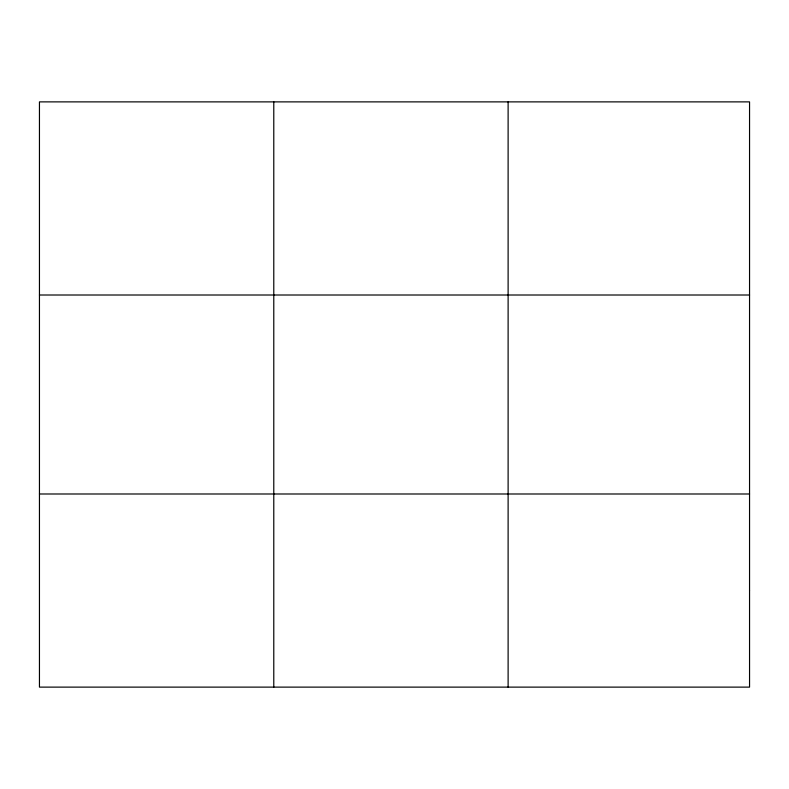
<?xml version="1.0" encoding="UTF-8"?>
<svg xmlns="http://www.w3.org/2000/svg" width="789" height="789" viewBox="0 0 789 789"><rect width="100%" height="100%" fill="white"/><g stroke="black" fill="none" stroke-linecap="round" stroke-linejoin="round"><path stroke-width="1.18" d="M273.783 687.12L273.783 101.88M508.116 687.12L508.116 101.88M39.45 295.007L749.55 295.007M39.45 493.993L749.55 493.993M749.55 590.557L749.55 687.12L39.45 687.12L39.45 101.88L749.55 101.88L749.55 590.557"/></g></svg>
